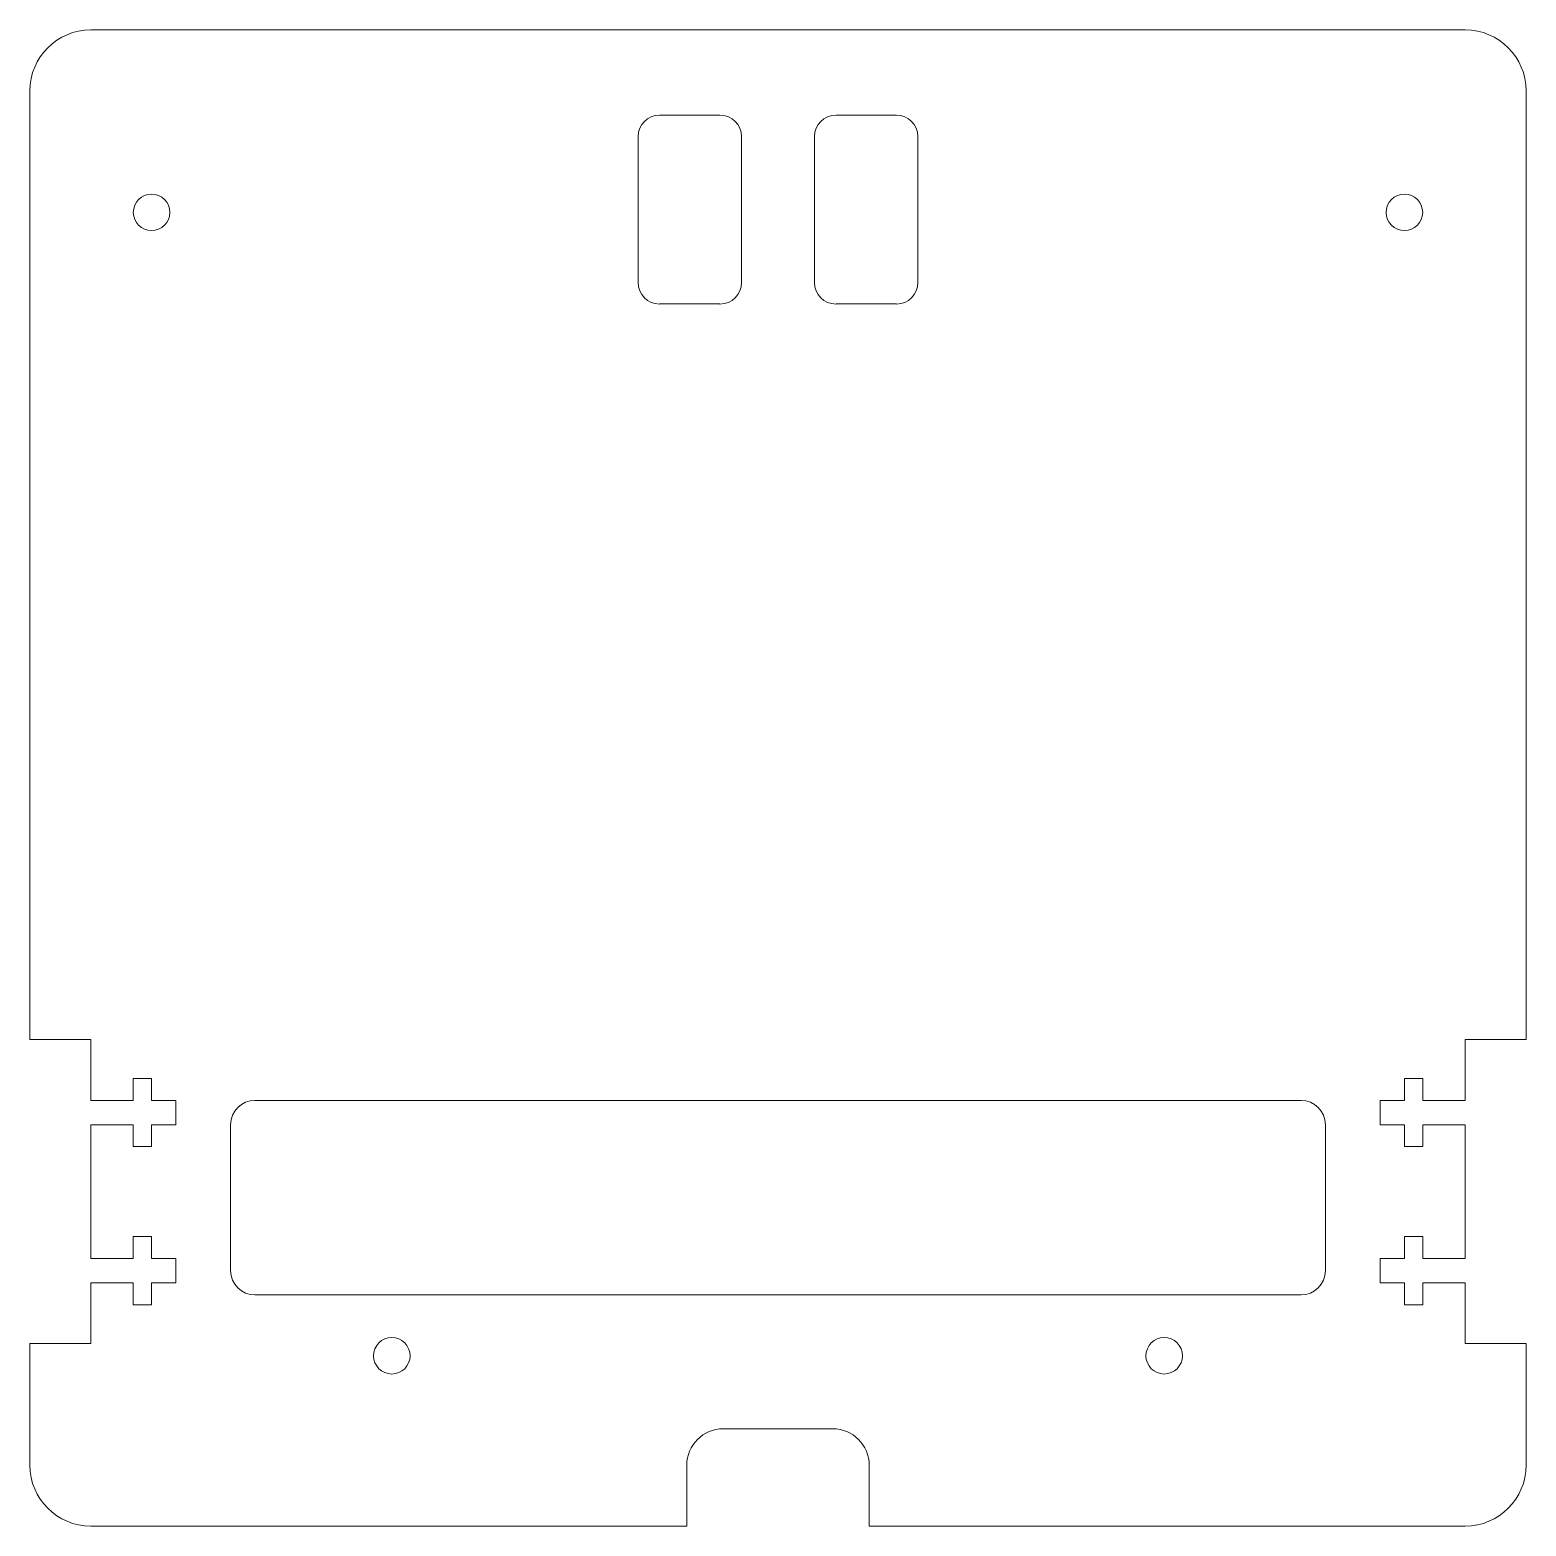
# Model space of a CAD drawing. Header units: millimetres. Extents: x -62 to 62, y -62 to 62.
import ezdxf

# ---------------------------------------------------------------- set-up
doc = ezdxf.new("R2010")
doc.units = ezdxf.units.MM

msp = doc.modelspace()

# ---------------------------------------------------------------- linework, layer by layer
at = {"color": 7, "linetype": 'Continuous', "lineweight": 15}
for p, q in [((-56.5, 61.5), (56.5, 61.5)), ((-61.5, -21.5), (-61.5, 56.5)), ((61.5, 56.5), (61.5, -21.5)), ((-9.73, 54.5), (-4.77, 54.5)), ((4.77, 54.5), (9.73, 54.5)), ((-11.5, 40.73), (-11.5, 52.73)), ((-3, 52.73), (-3, 40.73)), ((3, 40.73), (3, 52.73)), ((11.5, 52.73), (11.5, 40.73)), ((-4.77, 38.97), (-9.73, 38.97)), ((9.73, 38.97), (4.77, 38.97)), ((-61.5, -21.5), (-56.5, -21.5)), ((-56.5, -21.5), (-56.5, -26.5)), ((56.5, -21.5), (61.5, -21.5)), ((56.5, -26.5), (56.5, -21.5)), ((-51.5, -24.7), (-53, -24.7)), ((-53, -24.7), (-53, -26.5)), ((-51.5, -26.5), (-51.5, -24.7)), ((51.5, -24.7), (53, -24.7)), ((51.5, -26.5), (51.5, -24.7)), ((53, -24.7), (53, -26.5)), ((-53, -26.5), (-56.5, -26.5)), ((-49.5, -26.5), (-51.5, -26.5)), ((-49.5, -28.5), (-49.5, -26.5)), ((-43, -26.5), (43, -26.5)), ((49.5, -26.5), (51.5, -26.5)), ((49.5, -28.5), (49.5, -26.5)), ((53, -26.5), (56.5, -26.5)), ((-56.5, -28.5), (-56.5, -39.5)), ((-56.5, -28.5), (-53, -28.5)), ((-53, -28.5), (-53, -30.3)), ((-51.5, -30.3), (-51.5, -28.5)), ((-51.5, -28.5), (-49.5, -28.5)), ((-45, -40.5), (-45, -28.5)), ((45, -28.5), (45, -40.5)), ((51.5, -28.5), (49.5, -28.5)), ((51.5, -30.3), (51.5, -28.5)), ((53, -28.5), (53, -30.3)), ((56.5, -28.5), (53, -28.5)), ((56.5, -39.5), (56.5, -28.5)), ((-53, -30.3), (-51.5, -30.3)), ((53, -30.3), (51.5, -30.3)), ((-51.5, -37.7), (-53, -37.7)), ((-53, -37.7), (-53, -39.5)), ((-51.5, -39.5), (-51.5, -37.7)), ((51.5, -37.7), (53, -37.7)), ((51.5, -39.5), (51.5, -37.7)), ((53, -37.7), (53, -39.5)), ((-53, -39.5), (-56.5, -39.5)), ((-49.5, -39.5), (-51.5, -39.5)), ((-49.5, -41.5), (-49.5, -39.5)), ((49.5, -39.5), (51.5, -39.5)), ((49.5, -41.5), (49.5, -39.5)), ((53, -39.5), (56.5, -39.5)), ((-56.5, -41.5), (-56.5, -46.5)), ((-56.5, -41.5), (-53, -41.5)), ((-53, -41.5), (-53, -43.3)), ((-51.5, -43.3), (-51.5, -41.5)), ((-51.5, -41.5), (-49.5, -41.5)), ((51.5, -41.5), (49.5, -41.5)), ((51.5, -43.3), (51.5, -41.5)), ((53, -41.5), (53, -43.3)), ((56.5, -41.5), (53, -41.5)), ((56.5, -46.5), (56.5, -41.5)), ((43, -42.5), (-43, -42.5)), ((-53, -43.3), (-51.5, -43.3)), ((53, -43.3), (51.5, -43.3)), ((-61.5, -56.5), (-61.5, -46.5)), ((-56.5, -46.5), (-61.5, -46.5)), ((61.5, -46.5), (56.5, -46.5)), ((61.5, -46.5), (61.5, -56.5)), ((4.5, -53.5), (-4.5, -53.5)), ((-7.5, -56.5), (-7.5, -61.5)), ((7.5, -61.5), (7.5, -56.5)), ((-7.5, -61.5), (-56.5, -61.5)), ((56.5, -61.5), (7.5, -61.5))]:
    msp.add_line(p, q, dxfattribs=at)
for centre in [(-51.5, 46.5), (51.5, 46.5), (-31.75, -47.5), (31.75, -47.5)]:
    msp.add_circle(centre, 1.5, dxfattribs=at)
for centre, radius, start, end in [((-56.5, 56.5), 5, 90, 180), ((56.5, 56.5), 5, 0, 90), ((-9.73, 52.73), 1.77, 90, 180), ((-4.77, 52.73), 1.77, 0, 90), ((4.77, 52.73), 1.77, 90, 180), ((9.73, 52.73), 1.77, 0, 90), ((-9.73, 40.73), 1.77, 180, 270), ((-4.77, 40.73), 1.77, 270, 0), ((4.77, 40.73), 1.77, 180, 270), ((9.73, 40.73), 1.77, 270, 0), ((-43, -28.5), 2, 90, 180), ((43, -28.5), 2, 0, 90), ((-43, -40.5), 2, 180, 270), ((43, -40.5), 2, 270, 0), ((-4.5, -56.5), 3, 90, 180), ((4.5, -56.5), 3, 0, 90), ((-56.5, -56.5), 5, 180, 270), ((56.5, -56.5), 5, 270, 0)]:
    msp.add_arc(centre, radius, start, end, dxfattribs=at)

doc.saveas('drawing.dxf')
